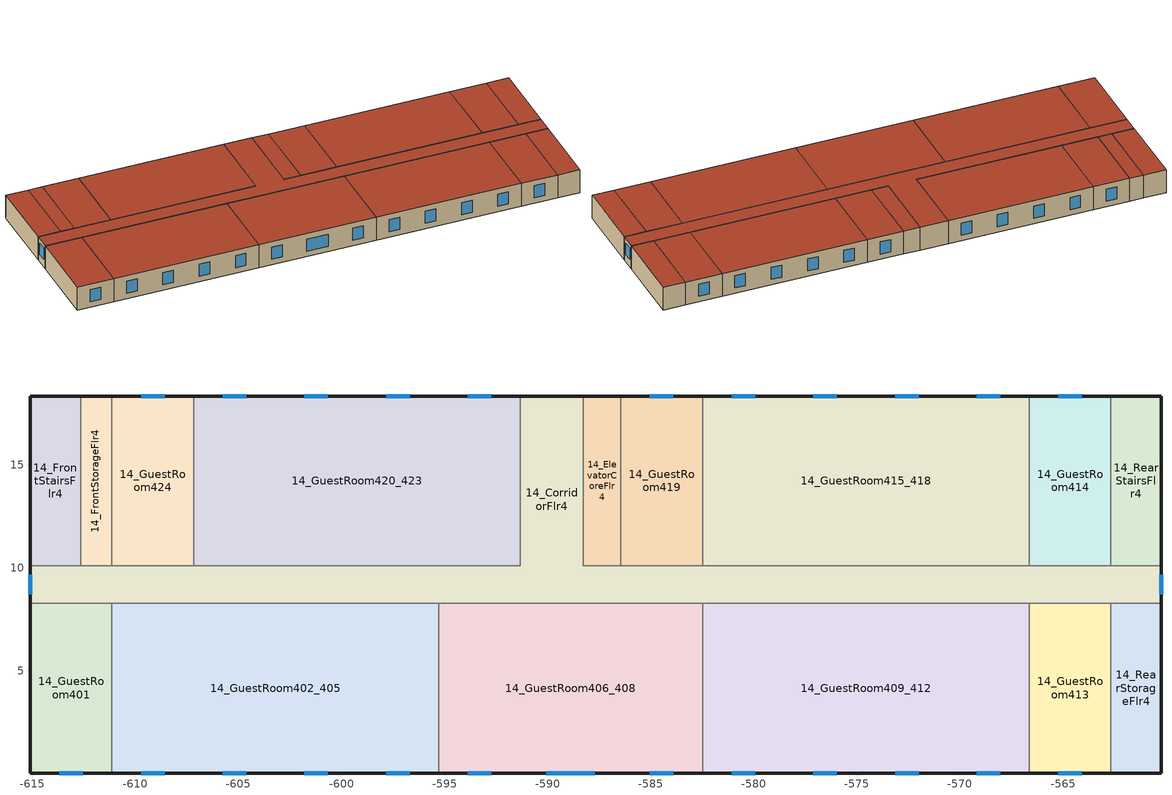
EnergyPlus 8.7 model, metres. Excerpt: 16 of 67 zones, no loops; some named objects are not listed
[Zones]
14_CorridorFlr4
 floor to 14_CorridorFlr3 (INT-FLOOR-TOPSIDE): -560.24,10.11 -560.24,8.28 -615.1,8.28 -615.1,10.11 -591.33,10.11 -591.33,18.34 -588.28,18.34 -588.28,10.11 z8.84
 wall outside (HPWall): -615.1,10.11 -615.1,8.28 / -560.24,8.28 -560.24,10.11 / -588.28,18.34 -591.33,18.34 z8.84:11.58
 wall to 14_RearStairsFlr4 (int-walls): -560.24,10.11 -562.68,10.11 z8.84:11.58
 wall to 14_GuestRoom420_423 (int-walls): -591.33,18.34 -591.33,10.11 -607.18,10.11 z8.84:11.58
 wall to 14_GuestRoom424 (int-walls): -607.18,10.11 -611.14,10.11 z8.84:11.58
 wall to 14_FrontStorageFlr4 (int-walls): -611.14,10.11 -612.66,10.11 z8.84:11.58
 wall to 14_FrontStairsFlr4 (int-walls): -612.66,10.11 -615.1,10.11 z8.84:11.58
 wall to 14_GuestRoom401 (int-walls): -615.1,8.28 -611.14,8.28 z8.84:11.58
 wall to 14_GuestRoom402_405 (int-walls): -611.14,8.28 -595.29,8.28 z8.84:11.58
 wall to 14_GuestRoom406_408 (int-walls): -595.29,8.28 -582.49,8.28 z8.84:11.58
 wall to 14_GuestRoom409_412 (int-walls): -582.49,8.28 -566.64,8.28 z8.84:11.58
 wall to 14_GuestRoom413 (int-walls): -566.64,8.28 -562.68,8.28 z8.84:11.58
 wall to 14_RearStorageFlr4 (int-walls): -562.68,8.28 -560.24,8.28 z8.84:11.58
 wall to 14_GuestRoom414 (int-walls): -562.68,10.11 -566.64,10.11 z8.84:11.58
 wall to 14_GuestRoom415_418 (int-walls): -566.64,10.11 -582.49,10.11 z8.84:11.58
 wall to 14_GuestRoom419 (int-walls): -582.49,10.11 -586.45,10.11 z8.84:11.58
 wall to 14_ElevatorCoreFlr4 (int-walls): -586.45,10.11 -588.28,10.11 -588.28,18.34 z8.84:11.58
 window (Dbl Elec Abs Bleached 6mm/13mm Air): -615.1,9.66 -615.1,8.73 / -560.24,8.73 -560.24,9.66 z9.68:11.1
 roof outside (HPRoof): -615.1,10.11 -615.1,8.28 -560.24,8.28 -560.24,10.11 -588.28,10.11 -588.28,18.34 -591.33,18.34 -591.33,10.11 z11.58
14_ElevatorCoreFlr4
 floor to 14_ElevatorCoreFlr3 (INT-FLOOR-TOPSIDE): -586.45,18.34 -586.45,10.11 -588.28,10.11 -588.28,18.34 z8.84
 wall outside (HPWall): -586.45,18.34 -588.28,18.34 z8.84:11.58
 wall to 14_GuestRoom419 (int-walls): -586.45,10.11 -586.45,18.34 z8.84:11.58
 roof outside (HPRoof): -588.28,18.34 -588.28,10.11 -586.45,10.11 -586.45,18.34 z11.58
14_FrontStairsFlr4
 floor to 14_FrontStairsFlr3 (INT-FLOOR-TOPSIDE): -612.66,18.34 -612.66,10.11 -615.1,10.11 -615.1,18.34 z8.84
 wall outside (HPWall): -612.66,18.34 -615.1,18.34 -615.1,10.11 z8.84:11.58
 wall to 14_FrontStorageFlr4 (int-walls): -612.66,10.11 -612.66,18.34 z8.84:11.58
 roof outside (HPRoof): -615.1,18.34 -615.1,10.11 -612.66,10.11 -612.66,18.34 z11.58
14_FrontStorageFlr4
 floor to 14_FrontStorageFlr3 (INT-FLOOR-TOPSIDE): -611.14,18.34 -611.14,10.11 -612.66,10.11 -612.66,18.34 z8.84
 wall outside (HPWall): -611.14,18.34 -612.66,18.34 z8.84:11.58
 wall to 14_GuestRoom424 (int-walls): -611.14,10.11 -611.14,18.34 z8.84:11.58
 roof outside (HPRoof): -612.66,18.34 -612.66,10.11 -611.14,10.11 -611.14,18.34 z11.58
14_GuestRoom401
 floor to 14_GuestRoom301 (INT-FLOOR-TOPSIDE): -611.14,8.28 -611.14,0.05 -615.1,0.05 -615.1,8.28 z8.84
 wall outside (HPWall): -615.1,8.28 -615.1,0.05 -611.14,0.05 z8.84:11.58
 wall to 14_GuestRoom402_405 (int-walls): -611.14,0.05 -611.14,8.28 z8.84:11.58
 window (Dbl Elec Abs Bleached 6mm/13mm Air): -613.69,0.05 -612.55,0.05 z9.49:10.93
 roof outside (HPRoof): -615.1,8.28 -615.1,0.05 -611.14,0.05 -611.14,8.28 z11.58
14_GuestRoom402_405
 floor to 14_GuestRoom302_305 (INT-FLOOR-TOPSIDE): -595.29,8.28 -595.29,0.05 -611.14,0.05 -611.14,8.28 z8.84
 wall outside (HPWall): -611.14,0.05 -595.29,0.05 z8.84:11.58
 wall to 14_GuestRoom406_408 (int-walls): -595.29,0.05 -595.29,8.28 z8.84:11.58
 window (Dbl Elec Abs Bleached 6mm/13mm Air): -609.73,0.05 -608.59,0.05 / -605.76,0.05 -604.63,0.05 / -601.8,0.05 -600.66,0.05 / -597.84,0.05 -596.7,0.05 z9.49:10.93
 roof outside (HPRoof): -611.14,8.28 -611.14,0.05 -595.29,0.05 -595.29,8.28 z11.58
14_GuestRoom406_408
 floor to 14_GuestRoom306_308 (INT-FLOOR-TOPSIDE): -582.49,8.28 -582.49,0.05 -595.29,0.05 -595.29,8.28 z8.84
 wall outside (HPWall): -595.29,0.05 -582.49,0.05 z8.84:11.58
 wall to 14_GuestRoom409_412 (int-walls): -582.49,0.05 -582.49,8.28 z8.84:11.58
 window (Dbl Elec Abs Bleached 6mm/13mm Air): -593.88,0.05 -592.74,0.05 / -585.04,0.05 -583.9,0.05 / -590.07,0.05 -587.71,0.05 z9.49:10.93
 roof outside (HPRoof): -595.29,8.28 -595.29,0.05 -582.49,0.05 -582.49,8.28 z11.58
14_GuestRoom409_412
 floor to 14_GuestRoom309_312 (INT-FLOOR-TOPSIDE): -566.64,8.28 -566.64,0.05 -582.49,0.05 -582.49,8.28 z8.84
 wall outside (HPWall): -582.49,0.05 -566.64,0.05 z8.84:11.58
 wall to 14_GuestRoom413 (int-walls): -566.64,0.05 -566.64,8.28 z8.84:11.58
 window (Dbl Elec Abs Bleached 6mm/13mm Air): -581.08,0.05 -579.94,0.05 / -577.11,0.05 -575.98,0.05 / -573.15,0.05 -572.01,0.05 / -569.19,0.05 -568.05,0.05 z9.49:10.93
 roof outside (HPRoof): -582.49,8.28 -582.49,0.05 -566.64,0.05 -566.64,8.28 z11.58
14_GuestRoom413
 floor to 14_GuestRoom313 (INT-FLOOR-TOPSIDE): -562.68,8.28 -562.68,0.05 -566.64,0.05 -566.64,8.28 z8.84
 wall outside (HPWall): -566.64,0.05 -562.68,0.05 z8.84:11.58
 wall to 14_RearStorageFlr4 (int-walls): -562.68,0.05 -562.68,8.28 z8.84:11.58
 window (Dbl Elec Abs Bleached 6mm/13mm Air): -565.23,0.05 -564.09,0.05 z9.49:10.93
 roof outside (HPRoof): -566.64,8.28 -566.64,0.05 -562.68,0.05 -562.68,8.28 z11.58
14_GuestRoom414
 floor to 14_GuestRoom314 (INT-FLOOR-TOPSIDE): -562.68,18.34 -562.68,10.11 -566.64,10.11 -566.64,18.34 z8.84
 wall outside (HPWall): -562.68,18.34 -566.64,18.34 z8.84:11.58
 wall to 14_RearStairsFlr4 (int-walls): -562.68,10.11 -562.68,18.34 z8.84:11.58
 wall to 14_GuestRoom415_418 (int-walls): -566.64,18.34 -566.64,10.11 z8.84:11.58
 window (Dbl Elec Abs Bleached 6mm/13mm Air): -564.09,18.34 -565.23,18.34 z9.49:10.93
 roof outside (HPRoof): -566.64,18.34 -566.64,10.11 -562.68,10.11 -562.68,18.34 z11.58
14_GuestRoom415_418
 floor to 14_GuestRoom315_318 (INT-FLOOR-TOPSIDE): -566.64,18.34 -566.64,10.11 -582.49,10.11 -582.49,18.34 z8.84
 wall outside (HPWall): -566.64,18.34 -582.49,18.34 z8.84:11.58
 wall to 14_GuestRoom419 (int-walls): -582.49,18.34 -582.49,10.11 z8.84:11.58
 window (Dbl Elec Abs Bleached 6mm/13mm Air): -568.05,18.34 -569.19,18.34 / -572.01,18.34 -573.15,18.34 / -575.98,18.34 -577.11,18.34 / -579.94,18.34 -581.08,18.34 z9.49:10.93
 roof outside (HPRoof): -582.49,18.34 -582.49,10.11 -566.64,10.11 -566.64,18.34 z11.58
14_GuestRoom419
 floor to 14_GuestRoom319 (INT-FLOOR-TOPSIDE): -582.49,18.34 -582.49,10.11 -586.45,10.11 -586.45,18.34 z8.84
 wall outside (HPWall): -582.49,18.34 -586.45,18.34 z8.84:11.58
 window (Dbl Elec Abs Bleached 6mm/13mm Air): -583.9,18.34 -585.04,18.34 z9.49:10.93
 roof outside (HPRoof): -586.45,18.34 -586.45,10.11 -582.49,10.11 -582.49,18.34 z11.58
14_GuestRoom420_423
 floor to 14_GuestRoom320_323 (INT-FLOOR-TOPSIDE): -591.33,18.34 -591.33,10.11 -607.18,10.11 -607.18,18.34 z8.84
 wall outside (HPWall): -591.33,18.34 -607.18,18.34 z8.84:11.58
 wall to 14_GuestRoom424 (int-walls): -607.18,18.34 -607.18,10.11 z8.84:11.58
 window (Dbl Elec Abs Bleached 6mm/13mm Air): -592.74,18.34 -593.88,18.34 / -596.7,18.34 -597.84,18.34 / -600.66,18.34 -601.8,18.34 / -604.63,18.34 -605.76,18.34 z9.49:10.93
 roof outside (HPRoof): -607.18,18.34 -607.18,10.11 -591.33,10.11 -591.33,18.34 z11.58
14_GuestRoom424
 floor to 14_GuestRoom324 (INT-FLOOR-TOPSIDE): -607.18,18.34 -607.18,10.11 -611.14,10.11 -611.14,18.34 z8.84
 wall outside (HPWall): -607.18,18.34 -611.14,18.34 z8.84:11.58
 window (Dbl Elec Abs Bleached 6mm/13mm Air): -608.59,18.34 -609.73,18.34 z9.49:10.93
 roof outside (HPRoof): -611.14,18.34 -611.14,10.11 -607.18,10.11 -607.18,18.34 z11.58
14_RearStairsFlr4
 floor to 14_RearStairsFlr3 (INT-FLOOR-TOPSIDE): -560.24,18.34 -560.24,10.11 -562.68,10.11 -562.68,18.34 z8.84
 wall outside (HPWall): -560.24,10.11 -560.24,18.34 -562.68,18.34 z8.84:11.58
 roof outside (HPRoof): -562.68,18.34 -562.68,10.11 -560.24,10.11 -560.24,18.34 z11.58
14_RearStorageFlr4
 floor to 14_RearStorageFlr3 (INT-FLOOR-TOPSIDE): -560.24,8.28 -560.24,0.05 -562.68,0.05 -562.68,8.28 z8.84
 wall outside (HPWall): -562.68,0.05 -560.24,0.05 -560.24,8.28 z8.84:11.58
 roof outside (HPRoof): -562.68,8.28 -562.68,0.05 -560.24,0.05 -560.24,8.28 z11.58
[Building]
Ref Bldg Small Hotel New2004_v1.3_5.0: North Axis {deg}=0; Terrain=City; Loads Convergence Tolerance Value=0.04; Temperature Convergence Tolerance Value {deltaC}=0.2; Solar Distribution=FullInteriorAndExterior; Maximum Number of Warmup Days=25; Minimum Number of Warmup Days=6
[Site:Location]
USA IL-CHICAGO-OHARE: Latitude {deg}=41.77; Longitude {deg}=-87.75; Time Zone {hr}=-6; Elevation {m}=190
[SizingPeriod:WeatherFileDays] Day of Week for Start Day=Monday; Use Weather File Daylight Saving Period=Yes; Use Weather File Rain and Snow Indicators=Yes
Name | Begin Month | Begin Day of Month | End Month | End Day of Month
HDD | 11 | 20 | 11 | 20
CDD | 7 | 21 | 7 | 21
HDD3 | 12 | 20 | 12 | 20
CDD2 | 5 | 23 | 5 | 23
CDD3 | 5 | 30 | 5 | 30
[Site:GroundTemperature:BuildingSurface]
4.4, 3.3, 2.3, 1.8, 2, 4, 6.8, 9.3, 10.1, 9.6, 7.8, 6
[Site:WaterMainsTemperature]
Calculation Method=CORRELATION; Annual Average Outdoor Air Temperature {C}=9.69; Maximum Difference In Monthly Average Outdoor Air Temperatures {deltaC}=28.1
[Material] Thermal Absorptance=0.9
Name | Roughness | Thickness {m} | Conductivity {W/m-K} | Density {kg/m3} | Specific Heat {J/kg-K} | Solar Absorptance | Visible Absorptance
Std Wood 6inch | MediumSmooth | 0.15 | 0.12 | 540 | 1210 | 0.7 | 0.7
1/2IN Gypsum | Smooth | 0.0127 | 0.16 | 784.9 | 830 | 0.92 | 0.92
1IN Stucco | Smooth | 0.0253 | 0.6918 | 1858 | 837 | 0.92 | 0.92
8IN CONCRETE HW | Rough | 0.2032 | 1.311 | 2240 | 836.8 | 0.7 | 0.7
Roof Membrane | VeryRough | 0.0095 | 0.16 | 1121.29 | 1460 | 0.7 | 0.7
Metal Decking | MediumSmooth | 0.0015 | 45.006 | 7680 | 418.4 | 0.7 | 0.3
MAT-CC05 4 HW CONCRETE | Rough | 0.1016 | 1.311 | 2240 | 836.8 | 0.7 | 0.7
Wall Insulation HP | MediumRough | 0.32972 | 0.049 | 265 | 836.8 | 0.7 | 0.7
Roof Insulation HP | MediumRough | 0.68799 | 0.049 | 265 | 836.8 | 0.7 | 0.7
[Material:NoMass]
CP02 CARPET PAD: Roughness=VeryRough; Thermal Resistance {m2-K/W}=0.2165; Thermal Absorptance=0.9; Solar Absorptance=0.7; Visible Absorptance=0.8
[WindowMaterial:Glazing] Optical Data Type=SpectralAverage; Thickness {m}=0.012; Infrared Transmittance at Normal Incidence=0; Front Side Infrared Hemispherical Emissivity=0.84; Conductivity {W/m-K}=0.9
Name | Solar Transmittance at Normal Incidence | Front Side Solar Reflectance at Normal Incidence | Back Side Solar Reflectance at Normal Incidence | Visible Transmittance at Normal Incidence | Front Side Visible Reflectance at Normal Incidence | Back Side Visible Reflectance at Normal Incidence | Back Side Infrared Hemispherical Emissivity
ECABS-2 BLEACHED 6MM | 0.814 | 0.086 | 0.086 | 0.847 | 0.099 | 0.099 | 0.1
ECABS-2 COLORED 6MM | 0.111 | 0.179 | 0.179 | 0.128 | 0.081 | 0.081 | 0.1
CLEAR 12MM | 0.653 | 0.064 | 0.064 | 0.841 | 0.077 | 0.077 | 0.84
[WindowMaterial:Gas]
ARGON 13MM: Gas Type=Argon; Thickness {m}=0.0127
[Construction]
int-walls: 1/2IN Gypsum, 1/2IN Gypsum
INT-FLOOR-TOPSIDE: MAT-CC05 4 HW CONCRETE, CP02 CARPET PAD
InteriorFurnishings: Std Wood 6inch
HPWall: 1IN Stucco, 8IN CONCRETE HW, Wall Insulation HP, 1/2IN Gypsum
HPRoof: Roof Membrane, Roof Insulation HP, Metal Decking
Dbl Elec Abs Bleached 6mm/13mm Air: ECABS-2 BLEACHED 6MM, ARGON 13MM, CLEAR 12MM, ARGON 13MM, CLEAR 12MM
Dbl Elec Abs Colored 6mm/13mm Air: ECABS-2 COLORED 6MM, ARGON 13MM, CLEAR 12MM, ARGON 13MM, CLEAR 12MM
[WindowProperty:ShadingControl]
14_ECW: Shading Type=SwitchableGlazing; Construction with Shading=Dbl Elec Abs Colored 6mm/13mm Air; Shading Control Type=OnIfHighZoneAirTemperature; Setpoint {W/m2, W or deg C}=24; Shading Control Is Scheduled=No; Glare Control Is Active=No
[Zone] Type=1; Multiplier=1; Floor Area {m2}=autocalculate; Part of Total Floor Area=Yes
14_CorridorFlr4; 14_ElevatorCoreFlr4; 14_FrontStairsFlr4; 14_FrontStorageFlr4; 14_GuestRoom401; 14_GuestRoom402_405; 14_GuestRoom406_408; 14_GuestRoom409_412; 14_GuestRoom413; 14_GuestRoom414; 14_GuestRoom415_418; 14_GuestRoom419; 14_GuestRoom420_423; 14_GuestRoom424; 14_RearStairsFlr4; 14_RearStorageFlr4
[InternalMass] Construction=InteriorFurnishings
Name | Zone | Surface Area {m2}
14_CorridorFlr4 Internal Mass | 14_CorridorFlr4 | 250.8404
14_FrontStairsFlr4 Internal Mass | 14_FrontStairsFlr4 | 40.1341
14_FrontStorageFlr4 Internal Mass | 14_FrontStorageFlr4 | 25.0838
14_GuestRoom401 Internal Mass | 14_GuestRoom401 | 65.2227
14_GuestRoom402_405 Internal Mass | 14_GuestRoom402_405 | 260.8908
14_GuestRoom406_408 Internal Mass | 14_GuestRoom406_408 | 210.7195
14_GuestRoom409_412 Internal Mass | 14_GuestRoom409_412 | 260.8908
14_GuestRoom413 Internal Mass | 14_GuestRoom413 | 65.2227
14_GuestRoom414 Internal Mass | 14_GuestRoom414 | 65.2179
14_GuestRoom415_418 Internal Mass | 14_GuestRoom415_418 | 260.8717
14_GuestRoom419 Internal Mass | 14_GuestRoom419 | 65.2179
14_GuestRoom420_423 Internal Mass | 14_GuestRoom420_423 | 260.8717
14_GuestRoom424 Internal Mass | 14_GuestRoom424 | 65.2179
14_RearStairsFlr4 Internal Mass | 14_RearStairsFlr4 | 40.144
14_RearStorageFlr4 Internal Mass | 14_RearStorageFlr4 | 40.1469
[People] Number of People Schedule=14_GuestRoom_Occ_Sch; Number of People Calculation Method=Area/Person; Fraction Radiant=0.3; Sensible Heat Fraction=AUTOCALCULATE; Activity Level Schedule=14_ACTIVITY_SCH; Enable ASHRAE 55 Comfort Warnings=No; Mean Radiant Temperature Calculation Type=ZoneAveraged; Work Efficiency Schedule=14_WORK_EFF_SCH; Clothing Insulation Calculation Method=ClothingInsulationSchedule; Clothing Insulation Schedule=14_CLOTHING_SCH; Air Velocity Schedule=14_AIR_VELO_SCH; Thermal Comfort Model 1 Type=FANGER
Name | Zone or ZoneList | Zone Floor Area per Person {m2/person}
14_GuestRoom401 People | 14_GuestRoom401 | 23.41
14_GuestRoom402_405 People | 14_GuestRoom402_405 | 23.41
14_GuestRoom406_408 People | 14_GuestRoom406_408 | 21.74
14_GuestRoom409_412 People | 14_GuestRoom409_412 | 23.41
14_GuestRoom413 People | 14_GuestRoom413 | 23.41
14_GuestRoom414 People | 14_GuestRoom414 | 23.41
14_GuestRoom415_418 People | 14_GuestRoom415_418 | 23.41
14_GuestRoom419 People | 14_GuestRoom419 | 23.41
14_GuestRoom420_423 People | 14_GuestRoom420_423 | 23.41
14_GuestRoom424 People | 14_GuestRoom424 | 23.41
[Lights] Design Level Calculation Method=Watts/Area; Return Air Fraction=0; Fraction Radiant=0.2; Fraction Visible=0.6; Fraction Replaceable=1; Return Air Fraction Calculated from Plenum Temperature=No
Name | Zone or ZoneList | Schedule | Watts per Zone Floor Area {W/m2}
14_CorridorFlr4_Lights | 14_CorridorFlr4 | 14_Corridor_Ltg_Sch | 3.23
14_FrontStairsFlr4_Lights | 14_FrontStairsFlr4 | 14_Corridor_Ltg_Sch | 3.88
14_FrontStorageFlr4_Lights | 14_FrontStorageFlr4 | 14_Storage_Ltg_Sch | 5.16
14_GuestRoom401_Lights | 14_GuestRoom401 | 14_GuestRoom_Ltg_Sch_Base | 7.1
14_GuestRoom402_405_Lights | 14_GuestRoom402_405 | 14_GuestRoom_Ltg_Sch_Base | 7.1
14_GuestRoom406_408_Lights | 14_GuestRoom406_408 | 14_GuestRoom_Ltg_Sch_Base | 7.1
14_GuestRoom409_412_Lights | 14_GuestRoom409_412 | 14_GuestRoom_Ltg_Sch_Base | 7.1
14_GuestRoom413_Lights | 14_GuestRoom413 | 14_GuestRoom_Ltg_Sch_Base | 7.1
14_GuestRoom414_Lights | 14_GuestRoom414 | 14_GuestRoom_Ltg_Sch_Base | 7.1
14_GuestRoom415_418_Lights | 14_GuestRoom415_418 | 14_GuestRoom_Ltg_Sch_Base | 7.1
14_GuestRoom419_Lights | 14_GuestRoom419 | 14_GuestRoom_Ltg_Sch_Base | 7.1
14_GuestRoom420_423_Lights | 14_GuestRoom420_423 | 14_GuestRoom_Ltg_Sch_Base | 7.1
14_GuestRoom424_Lights | 14_GuestRoom424 | 14_GuestRoom_Ltg_Sch_Base | 7.1
14_RearStairsFlr4_Lights | 14_RearStairsFlr4 | 14_Corridor_Ltg_Sch | 3.88
14_RearStorageFlr4_Lights | 14_RearStorageFlr4 | 14_Storage_Ltg_Sch | 5.16
[ElectricEquipment] Schedule=14_GuestRoom_Eqp_Sch; Design Level Calculation Method=Watts/Area; Watts per Zone Floor Area {W/m2}=14.3; Fraction Latent=0; Fraction Radiant=0.5; Fraction Lost=0
Name | Zone or ZoneList
14_GuestRoom401_PlugMisc_Equip | 14_GuestRoom401
14_GuestRoom402_405_PlugMisc_Equip | 14_GuestRoom402_405
14_GuestRoom406_408_PlugMisc_Equip | 14_GuestRoom406_408
14_GuestRoom409_412_PlugMisc_Equip | 14_GuestRoom409_412
14_GuestRoom413_PlugMisc_Equip | 14_GuestRoom413
14_GuestRoom414_PlugMisc_Equip | 14_GuestRoom414
14_GuestRoom415_418_PlugMisc_Equip | 14_GuestRoom415_418
14_GuestRoom419_PlugMisc_Equip | 14_GuestRoom419
14_GuestRoom420_423_PlugMisc_Equip | 14_GuestRoom420_423
14_GuestRoom424_PlugMisc_Equip | 14_GuestRoom424
[ZoneInfiltration:DesignFlowRate] Design Flow Rate Calculation Method=Flow/ExteriorArea; Flow per Exterior Surface Area {m3/s-m2}=0.000302; Constant Term Coefficient=1; Temperature Term Coefficient=0; Velocity Term Coefficient=0; Velocity Squared Term Coefficient=0
Name | Zone or ZoneList | Schedule
14_CorridorFlr4_Infiltration | 14_CorridorFlr4 | 14_INFIL_HALF_ON_SCH
14_ElevatorCoreFlr4_Infiltration | 14_ElevatorCoreFlr4 | 14_INFIL_HALF_ON_SCH
14_FrontStairsFlr4_Infiltration | 14_FrontStairsFlr4 | 14_INFIL_SCH
14_FrontStorageFlr4_Infiltration | 14_FrontStorageFlr4 | 14_INFIL_HALF_ON_SCH
14_GuestRoom401_Infiltration | 14_GuestRoom401 | 14_INFIL_HALF_ON_SCH
14_GuestRoom402_405_Infiltration | 14_GuestRoom402_405 | 14_INFIL_HALF_ON_SCH
14_GuestRoom406_408_Infiltration | 14_GuestRoom406_408 | 14_INFIL_HALF_ON_SCH
14_GuestRoom409_412_Infiltration | 14_GuestRoom409_412 | 14_INFIL_HALF_ON_SCH
14_GuestRoom413_Infiltration | 14_GuestRoom413 | 14_INFIL_HALF_ON_SCH
14_GuestRoom414_Infiltration | 14_GuestRoom414 | 14_INFIL_HALF_ON_SCH
14_GuestRoom415_418_Infiltration | 14_GuestRoom415_418 | 14_INFIL_HALF_ON_SCH
14_GuestRoom419_Infiltration | 14_GuestRoom419 | 14_INFIL_HALF_ON_SCH
14_GuestRoom420_423_Infiltration | 14_GuestRoom420_423 | 14_INFIL_HALF_ON_SCH
14_GuestRoom424_Infiltration | 14_GuestRoom424 | 14_INFIL_HALF_ON_SCH
14_RearStairsFlr4_Infiltration | 14_RearStairsFlr4 | 14_INFIL_SCH
14_RearStorageFlr4_Infiltration | 14_RearStorageFlr4 | 14_INFIL_HALF_ON_SCH
[ZoneVentilation:WindandStackOpenArea] Zone=14_CorridorFlr4; Opening Area {m2}=1.31; Opening Area Fraction Schedule=14_VentingSched; Opening Effectiveness=0.5; Discharge Coefficient for Opening=autocalculate; Minimum Indoor Temperature {C}=23; Maximum Indoor Temperature {C}=25.5; Delta Temperature {deltaC}=0.5; Minimum Outdoor Temperature {C}=-32; Maximum Outdoor Temperature {C}=33; Maximum Wind Speed {m/s}=40
Name | Effective Angle {deg}
14_W_CorridorFlr4_15_0_0_0_0_NV | 270
14_W_CorridorFlr4_2_0_0_0_0_NV | 90
[Exterior:Lights]
14_Exterior Facade Lighting: Schedule=ALWAYS_ON; Design Level {W}=7536; Control Option=AstronomicalClock
[DesignSpecification:OutdoorAir] Outdoor Air Method=Flow/Zone
Name | Outdoor Air Flow per Zone {m3/s}
14_SZ DSOA FrontStairsFlr4; 14_SZ DSOA FrontStorageFlr4; 14_SZ DSOA RearStairsFlr4; 14_SZ DSOA RearStorageFlr4
14_SZ DSOA GuestRoom401; 14_SZ DSOA GuestRoom413; 14_SZ DSOA GuestRoom414; 14_SZ DSOA GuestRoom419; 14_SZ DSOA GuestRoom424 | 0.01416
14_SZ DSOA GuestRoom402_405; 14_SZ DSOA GuestRoom409_412; 14_SZ DSOA GuestRoom415_418; 14_SZ DSOA GuestRoom420_423 | 0.05664
14_SZ DSOA GuestRoom406_408 | 0.04248
[Sizing:Zone] Zone Cooling Design Supply Air Temperature Input Method=SupplyAirTemperature; Zone Cooling Design Supply Air Temperature {C}=14; Zone Heating Design Supply Air Temperature Input Method=SupplyAirTemperature; Zone Heating Design Supply Air Temperature {C}=40; Zone Cooling Design Supply Air Humidity Ratio {kgWater/kgDryAir}=0.0085; Zone Heating Design Supply Air Humidity Ratio {kgWater/kgDryAir}=0.008; Cooling Design Air Flow Method=DesignDay; Heating Design Air Flow Method=DesignDay
Name | Design Specification Outdoor Air Object
14_FrontStairsFlr4 | 14_SZ DSOA FrontStairsFlr4
14_FrontStorageFlr4 | 14_SZ DSOA FrontStorageFlr4
14_GuestRoom401 | 14_SZ DSOA GuestRoom401
14_GuestRoom402_405 | 14_SZ DSOA GuestRoom402_405
14_GuestRoom406_408 | 14_SZ DSOA GuestRoom406_408
14_GuestRoom409_412 | 14_SZ DSOA GuestRoom409_412
14_GuestRoom413 | 14_SZ DSOA GuestRoom413
14_GuestRoom414 | 14_SZ DSOA GuestRoom414
14_GuestRoom415_418 | 14_SZ DSOA GuestRoom415_418
14_GuestRoom419 | 14_SZ DSOA GuestRoom419
14_GuestRoom420_423 | 14_SZ DSOA GuestRoom420_423
14_GuestRoom424 | 14_SZ DSOA GuestRoom424
14_RearStairsFlr4 | 14_SZ DSOA RearStairsFlr4
14_RearStorageFlr4 | 14_SZ DSOA RearStorageFlr4
[ZoneControl:Thermostat] Control Type Schedule=14_Dual Zone Control Type Sched
Name | Zone or ZoneList | Control 1
14_FrontStairsFlr4 Thermostat | 14_FrontStairsFlr4 | 14_FrontStairsFlr4 DualSPSched
14_FrontStorageFlr4 Thermostat | 14_FrontStorageFlr4 | 14_FrontStorageFlr4 DualSPSched
14_GuestRoom401 Thermostat | 14_GuestRoom401 | 14_GuestRoom401 DualSPSched
14_GuestRoom402_405 Thermostat | 14_GuestRoom402_405 | 14_GuestRoom402_405 DualSPSched
14_GuestRoom406_408 Thermostat | 14_GuestRoom406_408 | 14_GuestRoom406_408 DualSPSched
14_GuestRoom409_412 Thermostat | 14_GuestRoom409_412 | 14_GuestRoom409_412 DualSPSched
14_GuestRoom413 Thermostat | 14_GuestRoom413 | 14_GuestRoom413 DualSPSched
14_GuestRoom414 Thermostat | 14_GuestRoom414 | 14_GuestRoom414 DualSPSched
14_GuestRoom415_418 Thermostat | 14_GuestRoom415_418 | 14_GuestRoom415_418 DualSPSched
14_GuestRoom419 Thermostat | 14_GuestRoom419 | 14_GuestRoom419 DualSPSched
14_GuestRoom420_423 Thermostat | 14_GuestRoom420_423 | 14_GuestRoom420_423 DualSPSched
14_GuestRoom424 Thermostat | 14_GuestRoom424 | 14_GuestRoom424 DualSPSched
14_RearStairsFlr4 Thermostat | 14_RearStairsFlr4 | 14_RearStairsFlr4 DualSPSched
14_RearStorageFlr4 Thermostat | 14_RearStorageFlr4 | 14_RearStorageFlr4 DualSPSched
[ThermostatSetpoint:DualSetpoint]
Name | Heating Setpoint Temperature Schedule | Cooling Setpoint Temperature Schedule
14_FrontStairsFlr4 DualSPSched; 14_FrontStorageFlr4 DualSPSched; 14_RearStairsFlr4 DualSPSched; 14_RearStorageFlr4 DualSPSched | 14_UnitHeater_HtgSP_Sch | 14_UnitHeater_ClgSP_Sch
14_GuestRoom401 DualSPSched; 14_GuestRoom402_405 DualSPSched; 14_GuestRoom406_408 DualSPSched; 14_GuestRoom409_412 DualSPSched; 14_GuestRoom413 DualSPSched; 14_GuestRoom414 DualSPSched; 14_GuestRoom415_418 DualSPSched; 14_GuestRoom419 DualSPSched; 14_GuestRoom420_423 DualSPSched; 14_GuestRoom424 DualSPSched | 14_HTGSETP_SCH | 14_CLGSETP_SCH
[Zone equipment]
14_FrontStairsFlr4: 14_FrontStairsFlr4 Unit Heater
14_FrontStorageFlr4: 14_FrontStorageFlr4 Unit Heater
14_GuestRoom401: 14_GuestRoom401 PTAC
14_GuestRoom402_405: 14_GuestRoom402_405 PTAC
14_GuestRoom406_408: 14_GuestRoom406_408 PTAC
14_GuestRoom409_412: 14_GuestRoom409_412 PTAC
14_GuestRoom413: 14_GuestRoom413 PTAC
14_GuestRoom414: 14_GuestRoom414 PTAC
14_GuestRoom415_418: 14_GuestRoom415_418 PTAC
14_GuestRoom419: 14_GuestRoom419 PTAC
14_GuestRoom420_423: 14_GuestRoom420_423 PTAC
14_GuestRoom424: 14_GuestRoom424 PTAC
14_RearStairsFlr4: 14_RearStairsFlr4 Unit Heater
14_RearStorageFlr4: 14_RearStorageFlr4 Unit Heater
[Fan:ConstantVolume] Availability Schedule=ALWAYS_ON; Fan Total Efficiency=0.53625; Pressure Rise {Pa}=49.8; Maximum Flow Rate {m3/s}=AUTOSIZE; Motor Efficiency=0.825; Motor In Airstream Fraction=1
14_RearStairsFlr4 Unit HeaterFan; 14_RearStorageFlr1 Unit HeaterFan; 14_RearStorageFlr2 Unit HeaterFan; 14_RearStorageFlr3 Unit HeaterFan; 14_RearStorageFlr4 Unit HeaterFan
[Fan:OnOff] Availability Schedule=ALWAYS_ON; Fan Total Efficiency=0.52; Pressure Rise {Pa}=331; Maximum Flow Rate {m3/s}=AUTOSIZE; Motor Efficiency=0.8; Motor In Airstream Fraction=1
14_GuestRoom101 PTACFan; 14_GuestRoom102 PTACFan; 14_GuestRoom103 PTACFan; 14_GuestRoom104 PTACFan; 14_GuestRoom105 PTACFan; 14_GuestRoom201 PTACFan; 14_GuestRoom202_205 PTACFan; 14_GuestRoom206_208 PTACFan; 14_GuestRoom209_212 PTACFan; 14_GuestRoom213 PTACFan; 14_GuestRoom214 PTACFan; 14_GuestRoom215_218 PTACFan; 14_GuestRoom219 PTACFan; 14_GuestRoom220_223 PTACFan; 14_GuestRoom224 PTACFan; 14_GuestRoom301 PTACFan; 14_GuestRoom302_305 PTACFan; 14_GuestRoom306_308 PTACFan; 14_GuestRoom309_312 PTACFan; 14_GuestRoom313 PTACFan; 14_GuestRoom314 PTACFan; 14_GuestRoom315_318 PTACFan; 14_GuestRoom319 PTACFan; 14_GuestRoom320_323 PTACFan; 14_GuestRoom324 PTACFan; 14_GuestRoom401 PTACFan; 14_GuestRoom402_405 PTACFan; 14_GuestRoom406_408 PTACFan; 14_GuestRoom409_412 PTACFan; 14_GuestRoom413 PTACFan; 14_GuestRoom414 PTACFan; 14_GuestRoom415_418 PTACFan; 14_GuestRoom419 PTACFan; 14_GuestRoom420_423 PTACFan; 14_GuestRoom424 PTACFan
[Coil:Cooling:DX:SingleSpeed] Availability Schedule=ALWAYS_ON; Gross Rated Total Cooling Capacity {W}=AUTOSIZE; Gross Rated Sensible Heat Ratio=AUTOSIZE; Rated Air Flow Rate {m3/s}=AUTOSIZE; Total Cooling Capacity Function of Temperature Curve=14_PTACHPACCoolCapFT; Total Cooling Capacity Function of Flow Fraction Curve=14_PTACHPACCoolCapFFF; Energy Input Ratio Function of Temperature Curve=14_PTACHPACEIRFT; Energy Input Ratio Function of Flow Fraction Curve=14_PTACHPACEIRFFF; Part Load Fraction Correlation Curve=14_PTACHPACPLFFPLR
Name | Gross Rated Cooling COP {W/W}
14_GuestRoom101 PTAC DXCoil; 14_GuestRoom102 PTAC DXCoil; 14_GuestRoom103 PTAC DXCoil; 14_GuestRoom104 PTAC DXCoil; 14_GuestRoom105 PTAC DXCoil; 14_GuestRoom214 PTAC DXCoil; 14_GuestRoom224 PTAC DXCoil; 14_GuestRoom314 PTAC DXCoil; 14_GuestRoom319 PTAC DXCoil; 14_GuestRoom324 PTAC DXCoil | 3.80328
14_GuestRoom201 PTAC DXCoil | 3.77134
14_GuestRoom202_205 PTAC DXCoil; 14_GuestRoom206_208 PTAC DXCoil; 14_GuestRoom209_212 PTAC DXCoil; 14_GuestRoom215_218 PTAC DXCoil; 14_GuestRoom220_223 PTAC DXCoil; 14_GuestRoom302_305 PTAC DXCoil; 14_GuestRoom306_308 PTAC DXCoil; 14_GuestRoom309_312 PTAC DXCoil; 14_GuestRoom315_318 PTAC DXCoil; 14_GuestRoom320_323 PTAC DXCoil; 14_GuestRoom402_405 PTAC DXCoil; 14_GuestRoom406_408 PTAC DXCoil; 14_GuestRoom409_412 PTAC DXCoil; 14_GuestRoom415_418 PTAC DXCoil; 14_GuestRoom420_423 PTAC DXCoil | 3.23448
14_GuestRoom213 PTAC DXCoil | 3.79603
14_GuestRoom219 PTAC DXCoil | 3.72719
14_GuestRoom301 PTAC DXCoil | 3.77353
14_GuestRoom313 PTAC DXCoil | 3.78164
14_GuestRoom401 PTAC DXCoil | 3.65409
14_GuestRoom413 PTAC DXCoil | 3.65817
14_GuestRoom414 PTAC DXCoil | 3.68471
14_GuestRoom419 PTAC DXCoil | 3.71832
14_GuestRoom424 PTAC DXCoil | 3.68635
[Coil:Heating:Electric] Availability Schedule=ALWAYS_ON; Efficiency=1; Nominal Capacity {W}=AUTOSIZE
14_FrontStairsFlr1 Unit Heater coil; 14_FrontStairsFlr2 Unit Heater coil; 14_FrontStairsFlr3 Unit Heater coil; 14_FrontStairsFlr4 Unit Heater coil; 14_FrontStorageFlr1 Unit Heater coil; 14_FrontStorageFlr2 Unit Heater coil; 14_FrontStorageFlr3 Unit Heater coil; 14_FrontStorageFlr4 Unit Heater coil; 14_GuestRoom101 PTAC heat coil; 14_GuestRoom102 PTAC heat coil; 14_GuestRoom103 PTAC heat coil; 14_GuestRoom104 PTAC heat coil; 14_GuestRoom105 PTAC heat coil; 14_GuestRoom201 PTAC heat coil; 14_GuestRoom202_205 PTAC heat coil; 14_GuestRoom206_208 PTAC heat coil; 14_GuestRoom209_212 PTAC heat coil; 14_GuestRoom213 PTAC heat coil; 14_GuestRoom214 PTAC heat coil; 14_GuestRoom215_218 PTAC heat coil; 14_GuestRoom219 PTAC heat coil; 14_GuestRoom220_223 PTAC heat coil; 14_GuestRoom224 PTAC heat coil; 14_GuestRoom301 PTAC heat coil; 14_GuestRoom302_305 PTAC heat coil; 14_GuestRoom306_308 PTAC heat coil; 14_GuestRoom309_312 PTAC heat coil; 14_GuestRoom313 PTAC heat coil; 14_GuestRoom314 PTAC heat coil; 14_GuestRoom315_318 PTAC heat coil; 14_GuestRoom319 PTAC heat coil; 14_GuestRoom320_323 PTAC heat coil; 14_GuestRoom324 PTAC heat coil; 14_GuestRoom401 PTAC heat coil; 14_GuestRoom402_405 PTAC heat coil; 14_GuestRoom406_408 PTAC heat coil; 14_GuestRoom409_412 PTAC heat coil; 14_GuestRoom413 PTAC heat coil; 14_GuestRoom414 PTAC heat coil; 14_GuestRoom415_418 PTAC heat coil; 14_GuestRoom419 PTAC heat coil; 14_GuestRoom420_423 PTAC heat coil; 14_GuestRoom424 PTAC heat coil; 14_RearStairsFlr1 Unit Heater coil; 14_RearStairsFlr2 Unit Heater coil; 14_RearStairsFlr3 Unit Heater coil; 14_RearStairsFlr4 Unit Heater coil; 14_RearStorageFlr1 Unit Heater coil; 14_RearStorageFlr2 Unit Heater coil; 14_RearStorageFlr3 Unit Heater coil; 14_RearStorageFlr4 Unit Heater coil
[AvailabilityManager:NightCycle] Applicability Schedule=ALWAYS_ON; Fan Schedule=14_HVACOperationSchd; Control Type=CycleOnAny; Thermostat Tolerance {deltaC}=1; Cycling Run Time {s}=1800
14_PSZ-HEATCOOL:1 Availability Manager; 14_PSZ-HEATCOOL:10 Availability Manager; 14_PSZ-HEATCOOL:11 Availability Manager; 14_PSZ-HEATCOOL:12 Availability Manager; 14_PSZ-HEATCOOL:2 Availability Manager; 14_PSZ-HEATCOOL:3 Availability Manager; 14_PSZ-HEATCOOL:4 Availability Manager; 14_PSZ-HEATCOOL:5 Availability Manager; 14_PSZ-HEATCOOL:6 Availability Manager; 14_PSZ-HEATCOOL:7 Availability Manager; 14_PSZ-HEATCOOL:8 Availability Manager; 14_PSZ-HEATCOOL:9 Availability Manager
[UtilityCost:Tariff]
Name | Output Meter | Conversion Factor Choice | Demand Window Length | Monthly Charge or Variable | Group
PSI_LLF_LowLoadFactorService | Electricity:Facility | kWh | HalfHour | 15 | Comm Elect
PSI_CS_CommercialElectricService | Electricity:Facility | kWh |  | 9.4 | Comm Elect
IN_EIAMonthlyRateGas | Gas:Facility | MCF |  | 0 | Comm Gas
[UtilityCost:Qualify] Variable=TotalDemand; Threshold Value or Variable=75; Season=Annual; Threshold Test=Count
Name | Tariff | Qualify Type | Number of Months
MinDemand75kw | PSI_LLF_LowLoadFactorService | Minimum | 12
MaxDemand75kw | PSI_CS_CommercialElectricService | Maximum | 1
[UtilityCost:Charge:Simple] Season=Annual
Name | Tariff | Source Variable | Category Variable | Cost per Unit Value or Variable
FuelCostAdjustEnergyCharge | PSI_LLF_LowLoadFactorService | totalEnergy | EnergyCharges | 0.002028
QualPollutionControlAdjustEnergyCharge | PSI_LLF_LowLoadFactorService | totalEnergy | EnergyCharges | 0.000536
SoxNoxRiderAdjustEnergyCharge | PSI_LLF_LowLoadFactorService | totalEnergy | EnergyCharges | 0.001127
DSMRiderAdjustEnergyCharge | PSI_LLF_LowLoadFactorService | totalEnergy | EnergyCharges | -0.00037
PurchPowerTrackerAdjustEnergyCharge | PSI_LLF_LowLoadFactorService | totalEnergy | EnergyCharges | -3.1e-05
MidwestISOAdjustEnergyCharge | PSI_LLF_LowLoadFactorService | totalEnergy | EnergyCharges | -0.000216
CleanCoalRiderEnergyCharge | PSI_LLF_LowLoadFactorService | totalEnergy | EnergyCharges | 0.000833
TaxofeightPercent | PSI_LLF_LowLoadFactorService | SubTotal | Taxes | 0.08
FuelCostAdjustEnergyCharge | PSI_CS_CommercialElectricService | totalEnergy | EnergyCharges | 0.002028
QualPollutionControlAdjustEnergyCharge | PSI_CS_CommercialElectricService | totalEnergy | EnergyCharges | 0.000536
SoxNoxRiderAdjustEnergyCharge | PSI_CS_CommercialElectricService | totalEnergy | EnergyCharges | 0.001127
DSMRiderAdjustEnergyCharge | PSI_CS_CommercialElectricService | totalEnergy | EnergyCharges | 0.000021
PurchPowerTrackerAdjustEnergyCharge | PSI_CS_CommercialElectricService | totalEnergy | EnergyCharges | 0.000034
MidwestISOAdjustEnergyCharge | PSI_CS_CommercialElectricService | totalEnergy | EnergyCharges | -0.000203
CleanCoalRiderEnergyCharge | PSI_CS_CommercialElectricService | totalEnergy | EnergyCharges | 0.000807
TaxofeightPercent | PSI_CS_CommercialElectricService | SubTotal | Taxes | 0.08
MonthlyRateGasCharge | IN_EIAMonthlyRateGas | totalEnergy | EnergyCharges | IN_MonthlyGasRates
TaxofEightPercent | IN_EIAMonthlyRateGas | SubTotal | Taxes | 0.08
[UtilityCost:Charge:Block] Source Variable=totalEnergy; Season=Annual; Category Variable=EnergyCharges
Name | Tariff | Block Size 1 Value or Variable | Block 1 Cost per Unit Value or Variable | Block Size 2 Value or Variable | Block 2 Cost per Unit Value or Variable | Block Size 3 Value or Variable | Block 3 Cost per Unit Value or Variable | Block Size 4 Value or Variable | Block 4 Cost per Unit Value or Variable | Block Size Multiplier Value or Variable
AnnualEnergyCharge | PSI_LLF_LowLoadFactorService | 300 | 0.108222 | 700 | 0.087021 | 1500 | 0.07842 | remaining | 0.05832
AnnualDemandBaseCharge | PSI_LLF_LowLoadFactorService | 190 | 0 | 110 | 0.051773 | remaining | 0.046965 |  |  | TotalDemand
AnnualEnergyCharge | PSI_CS_CommercialElectricService | 300 | 0.082409 | 700 | 0.072873 | 1500 | 0.061696 | remaining | 0.041179
[UtilityCost:Variable]
IN_MonthlyGasRates: Tariff=IN_EIAMonthlyRateGas; Variable Type=Currency; January Value=8.22; February Value=7.51; March Value=8.97; April Value=9.01; May Value=9.16; June Value=10.44; July Value=10.32; August Value=10.13; September Value=9.2; October Value=8.18; November Value=7.83; December Value=7.63
[Schedule:Compact]
ALWAYS_ON; 14_Corridor_Ltg_Sch; 14_INFIL_SCH; 14_HVACOperationSchd: Through: 12/31, For: AllDays, Until: 24:00, 1
14_ACTIVITY_SCH: Through: 12/31, For: AllDays, Until: 24:00, 120
14_AIR_VELO_SCH: Through: 12/31, For: AllDays, Until: 24:00, 0.2
14_CLOTHING_SCH: Through: 04/30, For: AllDays, Until: 24:00, 1, Through: 09/30, For: AllDays, Until: 24:00, 0.5, Through: 12/31, For: AllDays, Until: 24:00, 1
14_GuestRoom_Eqp_Sch: Through: 12/31, For: Weekdays, Until: 06:00, 0.2, Until: 07:00, 0.62, Until: 08:00, 0.9, Until: 10:00, 0.43, Until: 17:00, 0.26, Until: 19:00, 0.51, Until: 20:00, 0.49, Until: 21:00, 0.66, Until: 22:00, 0.7, Until: 23:00, 0.35, Until: 24:00, 0.2, For: Saturday Sunday Holidays, Until: 06:00, 0.2, Until: 07:00, 0.3, Until: 08:00, 0.62, Until: 09:00, 0.9, Until: 10:00, 0.62, Until: 17:00, 0.29, Until: 18:00, 0.43, Until: 19:00, 0.51, Until: 20:00, 0.49, Until: 21:00, 0.66, Until: 22:00, 0.7, Until: 23:00, 0.35, Until: 24:00, 0.2, For: WinterDesignDay, Until: 24:00, 0, For: SummerDesignDay CustomDay1 CustomDay2, Until: 24:00, 1
14_GuestRoom_Ltg_Sch_Base: Through: 12/31, For: Weekdays, Until: 01:00, 0.22, Until: 02:00, 0.17, Until: 05:00, 0.11, Until: 06:00, 0.22, Until: 07:00, 0.44, Until: 08:00, 0.56, Until: 10:00, 0.44, Until: 18:00, 0.28, Until: 19:00, 0.67, Until: 20:00, 0.89, Until: 21:00, 1, Until: 22:00, 0.89, Until: 23:00, 0.67, Until: 24:00, 0.33, For: Saturday Sunday Holidays, Until: 02:00, 0.26, Until: 06:00, 0.11, Until: 08:00, 0.41, Until: 10:00, 0.56, Until: 11:00, 0.41, Until: 18:00, 0.33, Until: 19:00, 0.85, Until: 22:00, 1, Until: 23:00, 0.85, Until: 24:00, 0.41, For: WinterDesignDay, Until: 24:00, 0, For: SummerDesignDay CustomDay1 CustomDay2, Until: 24:00, 1
14_GuestRoom_Occ_Sch: Through: 12/31, For: Weekdays, Until: 06:00, 0.65, Until: 07:00, 0.5, Until: 09:00, 0.28, Until: 15:00, 0.13, Until: 16:00, 0.2, Until: 19:00, 0.35, Until: 21:00, 0.5, Until: 22:00, 0.58, Until: 24:00, 0.65, For: Saturday Sunday Holidays, Until: 06:00, 0.65, Until: 07:00, 0.5, Until: 09:00, 0.34, Until: 17:00, 0.2, Until: 18:00, 0.34, Until: 19:00, 0.35, Until: 21:00, 0.65, Until: 24:00, 0.5, For: WinterDesignDay, Until: 24:00, 0, For: SummerDesignDay CustomDay1 CustomDay2, Until: 24:00, 1
14_INFIL_HALF_ON_SCH: Through: 12/31, For: AllDays, Until: 24:00, 0.5
14_Storage_Ltg_Sch: Through: 12/31, For: Weekdays, Until: 07:00, 0.1, Until: 08:00, 0.2, Until: 18:00, 0.4, Until: 22:00, 0.2, Until: 24:00, 0.1, For: Saturday Sunday Holidays, Until: 07:00, 0.1, Until: 08:00, 0.2, Until: 18:00, 0.4, Until: 22:00, 0.2, Until: 24:00, 0.1, For: WinterDesignDay, Until: 24:00, 0, For: SummerDesignDay CustomDay1 CustomDay2, Until: 24:00, 1
14_WORK_EFF_SCH: Through: 12/31, For: AllDays, Until: 24:00, 0
14_CLGSETP_SCH: Through: 12/31, For: AllDays, Until: 24:00, 25
14_Dual Zone Control Type Sched: Through: 12/31, For: AllDays, Until: 24:00, 4
14_HTGSETP_SCH: Through: 12/31, For: AllDays, Until: 24:00, 20
14_UnitHeater_ClgSP_Sch: Through: 12/31, For: AllDays, Until: 24:00, 40
14_UnitHeater_HtgSP_Sch: Through: 12/31, For: AllDays, Until: 24:00, 15.6
14_VentingSched: Through: 6/30, For: AllDays, Until: 24:00, 0, Through: 9/30, For: AllDays, Until: 24:00, 1, Through: 12/31, For: AllDays, Until: 24:00, 0
[Curve:Quadratic]
Name | Coefficient1 Constant | Coefficient2 x | Coefficient3 x**2 | Minimum Value of x | Maximum Value of x
14_PTACHPACCoolCapFFF | 0.8 | 0.2 | 0 | 0.5 | 1.5
14_PTACHPACEIRFFF | 1.1552 | -0.1808 | 0.0256 | 0.5 | 1.5
14_PTACHPACPLFFPLR | 0.85 | 0.15 | 0 | 0 | 1
[Curve:Biquadratic] Minimum Value of x=12.77778; Maximum Value of x=23.88889; Minimum Value of y=18.3; Maximum Value of y=46.11111
Name | Coefficient1 Constant | Coefficient2 x | Coefficient3 x**2 | Coefficient4 y | Coefficient5 y**2 | Coefficient6 x*y
14_PTACHPACCoolCapFT | 0.942588 | 0.00954335 | 0.00068377 | -0.0110427 | 5.249e-06 | -9.72e-06
14_PTACHPACEIRFT | 0.342414 | 0.034885 | -0.0006237 | 0.00497722 | 0.000437951 | -0.000728028
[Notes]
RefBldgSmallHotelNew2004_Chicago.idf
This example file is based on Version 1.3_5.0 and was transitioned to Version 6.0 using the transition utility
DOE Commercial Reference Building
Small Hotel, new construction 90.1-2004
EnergyPlus Version 6.0
ASHRAE Standards 90.1-2004 and 62-1999
Description:  Four story motel, 74 rooms plus laundry facility
Form:         Area = 4,014 m2 (43,200 ft2); Number of Stories = 4; Shape = rectangle; Aspect ratio = 3.0
Envelope:     Envelope thermal properties vary with climate according to ASHRAE Standard 90.1-2004 residential.
Opaque constructions: Steel frame walls; Insulation entirely above deck; slab-on-grade floor
Windows: window-to-wall ratio = 10.9%,
Infiltration in perimeter zones only
= 0.4 cfm/ft2 above grade wall area at 0.3 in wc (75 Pa) adjusted to 0.016 in wc (4 Pa).
25% of full value when ventilation system on.
HVAC:         PTAC for guest rooms, PSZ-AC for common areas, Elec. unit heaters in stairs and storage areas
Economizers on common area systems per 90.1-2004
No economizers on guest room PTACs
Int. gains:   W/m2 (W/ft2)  lights          elec plug       gas plug
Front Lounge  11.8 (1.1)      15.4 (1.4)      0
Elevators:    2 @ 20 HP each, 91% motor efficiency
Detached Shading:               None
Daylight:                       None
Natural Ventilation:            None
Zonal Equipment:                ZoneHVAC:PackagedTerminalAirConditioner; ZoneHVAC:UnitHeater
Air Primary Loops:              PSZ-AC:1; PSZ-AC:2...PSZ-AC:12
Plant Loops:                    SHWSys1
System Equipment Autosize:      Yes
Purchased Cooling:              None
Purchased Heating:              None
Coils:                          Coil:Cooling:DX:SingleSpeed; Coil:Heating:Electric; Coil:Heating:Fuel
Pumps:                          None
Boilers:                        None
Chillers:                       None
Reference citation for the Commercial Reference Buildings:
Deru, M.; Field, K.; Studer, D.; Benne, K.; Griffith, B.; Torcellini, P;
Halverson, M.; Winiarski, D.; Liu, B.; Rosenberg, M.; Huang, J.;
Yazdanian, M.; Crawley, D. (2010).
U.S. Department of Energy Commercial Reference Building Models of the National Building Stock.
Washington, DC: U.S. Department of Energy, Energy Efficiency and
Renewable Energy, Office of Building Technologies.
***GENERAL SIMULATION PARAMETERS***
Number of Zones: 67
***MISC SIMULATION PARAMETERS***
